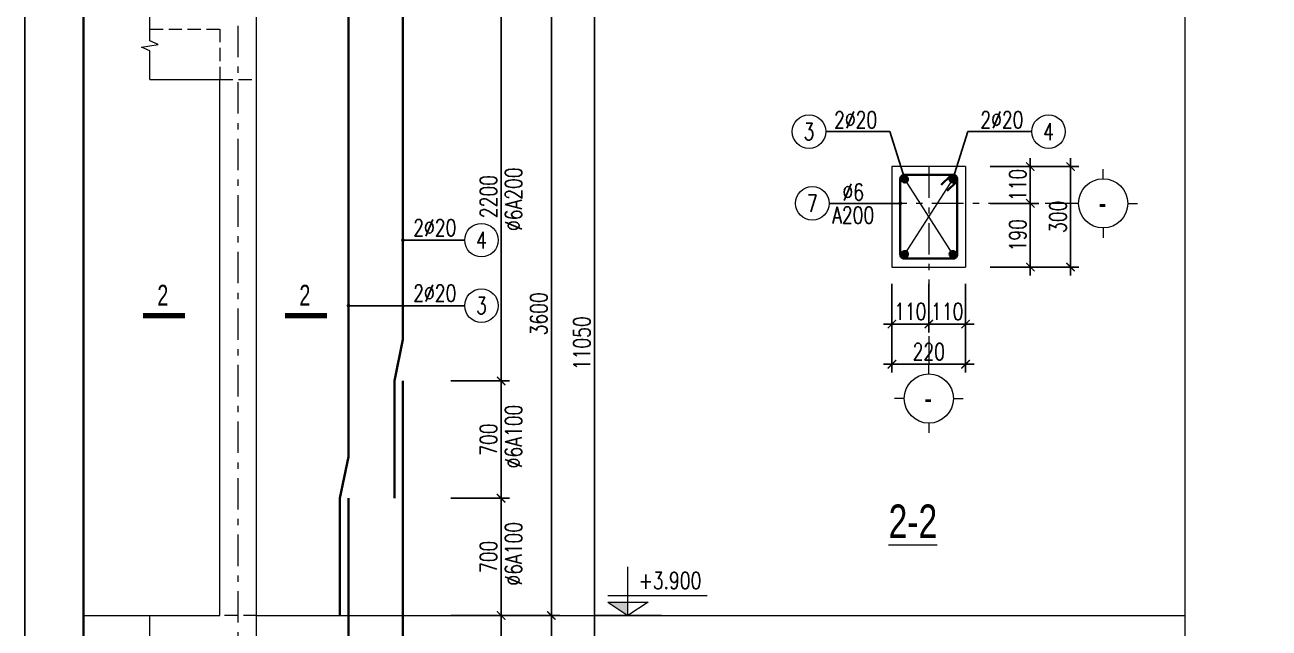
# Model space of a CAD drawing. Extents: x -2098986 to 943, y -1296280 to 73591.
# Drawn here: x -1783955 to -1769105, y -1120528 to -1113328 of the extents above; entities that cross this region are included whole.
import ezdxf
from ezdxf.enums import TextEntityAlignment as Align

# ---------------------------------------------------------------- set-up
doc = ezdxf.new("R2010")
doc.units = 0
doc.header["$LTSCALE"] = 150
doc.header["$PDMODE"] = 35
doc.linetypes.add('_An', pattern=[5, 3.5, -1.5])
doc.linetypes.add('_Tim', pattern=[9, 5, -1.5, 1, -1.5])
doc.layers.get('Defpoints').update_dxf_attribs({"lineweight": 18})
for name, color, linetype, lineweight in [('05.Text', 253, 'Continuous', 18), ('11.Khung bo', 32, 'Continuous', 50), ('12.Khung', 36, 'Continuous', 25), ('LS-DIM', 251, 'Continuous', 13), ('LS-TEXT', 60, 'Continuous', 20), ('LS-THAY', 7, 'Continuous', 20), ('LS-THEP', 3, 'Continuous', 35), ('LS-TRUC', 108, '_Tim', 9)]:
    doc.layers.add(name, color=color, linetype=linetype, lineweight=lineweight)
doc.layers.add('DIM', color=1, linetype='Continuous')
doc.layers.add('Tpl_Bound', color=1, linetype='Continuous', plot=False)
doc.styles.add('KCVN-LEADER', font='vnromadi.shx', dxfattribs={"width": 0.7, "height": 4})
doc.styles.add('LS.TEXT', font='vnromadi.shx', dxfattribs={"width": 0.7, "height": 4})
doc.styles.add('romans.shx', font='romans.shx', dxfattribs={"width": 0.75, "bigfont": 'vns.shx'})
doc.styles.add('vnsimpli', font='vnsimli.shx', dxfattribs={"width": 0.75})
doc.dimstyles.new('D25', dxfattribs={"dimscale": 0, "dimtxt": 200, "dimasz": 100, "dimexe": 100, "dimexo": 0, "dimgap": 50, "dimtad": 1, "dimdec": 0, "dimlfac": 0.25, "dimdsep": 46, "dimtxsty": 'vnsimpli', "dimblk1": 'ARCHTICK', "dimblk2": 'ARCHTICK', "dimsah": 1, "dimcen": 0, "dimdle": 100, "dimclrd": 256, "dimclre": 256, "dimclrt": 60, "dimadec": 0, "dimazin": 0, "dimtfac": 0.004, "dimtdec": 0, "dimtix": 1, "dimtmove": 2, "dimatfit": 3, "dimldrblk": 'ARCHTICK', "dimfxl": 1, "dimtolj": 1, "dimarcsym": 0})
doc.dimstyles.new('D50', dxfattribs={"dimtxt": 200, "dimasz": 100, "dimexe": 100, "dimexo": 0, "dimgap": 50, "dimtad": 1, "dimdec": 0, "dimlfac": 0.5, "dimzin": 0, "dimdsep": 46, "dimtxsty": 'vnsimpli', "dimblk1": 'ARCHTICK', "dimblk2": 'ARCHTICK', "dimsah": 1, "dimcen": 0, "dimdle": 100, "dimclrd": 256, "dimclre": 256, "dimclrt": 60, "dimadec": 0, "dimazin": 0, "dimtfac": 0.02, "dimtdec": 0, "dimtix": 1, "dimtmove": 2, "dimatfit": 3, "dimldrblk": 'ARCHTICK', "dimfxl": 100, "dimtolj": 1, "dimtzin": 0, "dimarcsym": 0})
doc.dimstyles.new('LS.GHI CHU', dxfattribs={"dimtxt": 200, "dimasz": 120, "dimexe": 120, "dimexo": 120, "dimgap": 80, "dimtad": 1, "dimdec": 0, "dimzin": 0, "dimdsep": 46, "dimtxsty": 'romans.shx', "dimblk": 'ARCHTICK', "dimcen": 0.09, "dimdle": 120, "dimclrd": 256, "dimclre": 8, "dimclrt": 7, "dimadec": 0, "dimazin": 0, "dimtfac": 1, "dimtdec": 0, "dimtofl": 0, "dimtmove": 0, "dimatfit": 3, "dimldrblk": 'ARCHTICK', "dimfxl": 1, "dimtolj": 1, "dimtzin": 0, "dimarcsym": 0})

# ---------------------------------------------------------------- blocks, each defined once
blk = doc.blocks.new('100')
at = {"layer": '11.Khung bo', "const_width": 26.7}
blk.add_lwpolyline([(1860913, -945240), (1860913, -916940), (1896063, -916940), (1896063, -945240)], close=True, dxfattribs=at)
blk.add_lwpolyline([(1860913, -945240), (1860913, -916940), (1896063, -916940), (1896063, -945240)], close=True, dxfattribs=at)
blk.add_lwpolyline([(1860913, -945240), (1860913, -916940), (1896063, -916940), (1896063, -945240)], close=True, dxfattribs=at)
at = {"layer": '12.Khung'}
blk.add_lwpolyline([(1901579, -945940), (1901579, -916240), (1859580, -916240), (1859580, -945940)], close=True, dxfattribs=at)
blk.add_lwpolyline([(1901579, -945940), (1901579, -916240), (1859580, -916240), (1859580, -945940)], close=True, dxfattribs=at)
blk.add_lwpolyline([(1901579, -945940), (1901579, -916240), (1859580, -916240), (1859580, -945940)], close=True, dxfattribs=at)
blk = doc.blocks.new('_ArchTick')
at = {"layer": 'DIM', "color": 0, "const_width": 0.15}
blk.add_lwpolyline([(-0.5, -0.5), (0.5, 0.5)], dxfattribs=at)
blk = doc.blocks.new('*D1766')
at = {"layer": 'Defpoints', "color": 0, "transparency": 16777216}
for p in [(-1778871, -1118978), (-1778871, -1120378), (-1778271, -1120378)]:
    blk.add_point(p, dxfattribs=at)
at = {"layer": 'LS-DIM', "lineweight": -2, "transparency": 16777216}
for p, q in [((-1778271, -1118878), (-1778271, -1120478)), ((-1778871, -1118978), (-1778171, -1118978)), ((-1778871, -1120378), (-1778171, -1120378))]:
    blk.add_line(p, q, dxfattribs=at)
at = {"layer": 'LS-DIM', "lineweight": -2, "transparency": 16777216, "xscale": 100, "yscale": 100, "zscale": 100}
for p, rotation in [((-1778271, -1118978), 90), ((-1778271, -1120378), 270)]:
    blk.add_blockref('_ArchTick', p, dxfattribs=dict(at, rotation=rotation))
at = {"layer": 'LS-DIM', "color": 60, "transparency": 16777216, "insert": (-1778421, -1119678), "char_height": 200, "attachment_point": 5, "rotation": 90, "style": 'vnsimpli'}
blk.add_mtext('\\A1;700', dxfattribs=at)
blk = doc.blocks.new('*D1767')
at = {"layer": 'Defpoints', "color": 0, "transparency": 16777216}
for p in [(-1778871, -1113178), (-1778271, -1113178), (-1778871, -1117578)]:
    blk.add_point(p, dxfattribs=at)
at = {"layer": 'LS-DIM', "lineweight": -2, "transparency": 16777216}
for p, q in [((-1778271, -1117678), (-1778271, -1113078)), ((-1778871, -1113178), (-1778171, -1113178)), ((-1778871, -1117578), (-1778171, -1117578))]:
    blk.add_line(p, q, dxfattribs=at)
at = {"layer": 'LS-DIM', "lineweight": -2, "transparency": 16777216, "xscale": 100, "yscale": 100, "zscale": 100}
for p, rotation in [((-1778271, -1113178), 90), ((-1778271, -1117578), 270)]:
    blk.add_blockref('_ArchTick', p, dxfattribs=dict(at, rotation=rotation))
at = {"layer": 'LS-DIM', "color": 60, "transparency": 16777216, "insert": (-1778421, -1115378), "char_height": 200, "attachment_point": 5, "rotation": 90, "style": 'vnsimpli'}
blk.add_mtext('\\A1;2200', dxfattribs=at)
blk = doc.blocks.new('COSCD')
at = {"layer": 'LS-DIM'}
blk.add_hatch(color=256, dxfattribs=at).paths.add_polyline_path([(3.6, 0), (3.6, 1.44), (1.44, 1.44)])
for p, q in [((3.6, 0), (3.6, 5.23)), ((1.44, 2.16), (12.12, 2.16)), ((1.44, 1.44), (5.76, 1.44)), ((1.44, 1.44), (3.6, 0)), ((5.76, 1.44), (3.6, 0)), ((7.2, 0), (0, 0))]:
    blk.add_line(p, q, dxfattribs=at)
blk = doc.blocks.new('*D1775')
at = {"layer": 'Defpoints', "color": 0, "transparency": 16777216}
for p in [(-1778871, -1113178), (-1777671, -1113178), (-1778871, -1120378)]:
    blk.add_point(p, dxfattribs=at)
at = {"layer": 'LS-DIM', "lineweight": -2, "transparency": 16777216}
for p, q in [((-1777671, -1120478), (-1777671, -1113078)), ((-1778871, -1113178), (-1777571, -1113178)), ((-1778871, -1120378), (-1777571, -1120378))]:
    blk.add_line(p, q, dxfattribs=at)
at = {"layer": 'LS-DIM', "lineweight": -2, "transparency": 16777216, "xscale": 100, "yscale": 100, "zscale": 100}
for p, rotation in [((-1777671, -1113178), 90), ((-1777671, -1120378), 270)]:
    blk.add_blockref('_ArchTick', p, dxfattribs=dict(at, rotation=rotation))
at = {"layer": 'LS-DIM', "color": 60, "transparency": 16777216, "insert": (-1777821, -1116778), "char_height": 200, "attachment_point": 5, "rotation": 90, "style": 'vnsimpli'}
blk.add_mtext('\\A1;3600', dxfattribs=at)
blk = doc.blocks.new('*D1777')
at = {"layer": 'Defpoints', "color": 0, "transparency": 16777216}
for p in [(-1778871, -1120378), (-1778271, -1120378), (-1778871, -1125378)]:
    blk.add_point(p, dxfattribs=at)
at = {"layer": 'LS-DIM', "lineweight": -2, "transparency": 16777216}
for p, q in [((-1778271, -1125478), (-1778271, -1120278)), ((-1778871, -1120378), (-1778171, -1120378)), ((-1778871, -1125378), (-1778171, -1125378))]:
    blk.add_line(p, q, dxfattribs=at)
at = {"layer": 'LS-DIM', "lineweight": -2, "transparency": 16777216, "xscale": 100, "yscale": 100, "zscale": 100}
for p, rotation in [((-1778271, -1120378), 90), ((-1778271, -1125378), 270)]:
    blk.add_blockref('_ArchTick', p, dxfattribs=dict(at, rotation=rotation))
at = {"layer": 'LS-DIM', "color": 60, "transparency": 16777216, "insert": (-1778421, -1122878), "char_height": 200, "attachment_point": 5, "rotation": 90, "style": 'vnsimpli'}
blk.add_mtext('\\A1;2500', dxfattribs=at)
blk = doc.blocks.new('*D1778')
at = {"layer": 'Defpoints', "color": 0, "transparency": 16777216}
for p in [(-1778871, -1120378), (-1777671, -1120378), (-1778871, -1128178)]:
    blk.add_point(p, dxfattribs=at)
at = {"layer": 'LS-DIM', "lineweight": -2, "transparency": 16777216}
for p, q in [((-1777671, -1128278), (-1777671, -1120278)), ((-1778871, -1120378), (-1777571, -1120378)), ((-1778871, -1128178), (-1777571, -1128178))]:
    blk.add_line(p, q, dxfattribs=at)
at = {"layer": 'LS-DIM', "lineweight": -2, "transparency": 16777216, "xscale": 100, "yscale": 100, "zscale": 100}
for p, rotation in [((-1777671, -1120378), 90), ((-1777671, -1128178), 270)]:
    blk.add_blockref('_ArchTick', p, dxfattribs=dict(at, rotation=rotation))
at = {"layer": 'LS-DIM', "color": 60, "transparency": 16777216, "insert": (-1777821, -1124278), "char_height": 200, "attachment_point": 5, "rotation": 90, "style": 'vnsimpli'}
blk.add_mtext('\\A1;3900', dxfattribs=at)
blk = doc.blocks.new('*D1779')
at = {"layer": 'Defpoints', "color": 0, "transparency": 16777216}
for p in [(-1778871, -1106078), (-1777157, -1106078), (-1778871, -1128178)]:
    blk.add_point(p, dxfattribs=at)
at = {"layer": 'LS-DIM', "lineweight": -2, "transparency": 16777216}
for p, q in [((-1777157, -1128278), (-1777157, -1105978)), ((-1778871, -1106078), (-1777057, -1106078)), ((-1778871, -1128178), (-1777057, -1128178))]:
    blk.add_line(p, q, dxfattribs=at)
at = {"layer": 'LS-DIM', "lineweight": -2, "transparency": 16777216, "xscale": 100, "yscale": 100, "zscale": 100}
for p, rotation in [((-1777157, -1106078), 90), ((-1777157, -1128178), 270)]:
    blk.add_blockref('_ArchTick', p, dxfattribs=dict(at, rotation=rotation))
at = {"layer": 'LS-DIM', "color": 60, "transparency": 16777216, "insert": (-1777307, -1117128), "char_height": 200, "attachment_point": 5, "rotation": 90, "style": 'vnsimpli'}
blk.add_mtext('\\A1;11050', dxfattribs=at)
blk = doc.blocks.new('*D1786')
at = {"layer": 'Defpoints', "color": 0, "transparency": 16777216}
for p in [(-1778871, -1117578), (-1778871, -1118978), (-1778271, -1118978)]:
    blk.add_point(p, dxfattribs=at)
at = {"layer": 'LS-DIM', "lineweight": -2, "transparency": 16777216}
for p, q in [((-1778871, -1117578), (-1778171, -1117578)), ((-1778271, -1117478), (-1778271, -1119078)), ((-1778871, -1118978), (-1778171, -1118978))]:
    blk.add_line(p, q, dxfattribs=at)
at = {"layer": 'LS-DIM', "lineweight": -2, "transparency": 16777216, "xscale": 100, "yscale": 100, "zscale": 100}
for p, rotation in [((-1778271, -1117578), 90), ((-1778271, -1118978), 270)]:
    blk.add_blockref('_ArchTick', p, dxfattribs=dict(at, rotation=rotation))
at = {"layer": 'LS-DIM', "color": 60, "transparency": 16777216, "insert": (-1778421, -1118278), "char_height": 200, "attachment_point": 5, "rotation": 90, "style": 'vnsimpli'}
blk.add_mtext('\\A1;700', dxfattribs=at)
blk = doc.blocks.new('THEP DAM')
at = {"layer": 'LS-THEP'}
for p, q in [((-0.6, 0), (0.6, 0)), ((-0.42, 0.42), (0.42, -0.42)), ((-0.42, -0.42), (0.42, 0.42)), ((0, 0.6), (0, -0.6))]:
    blk.add_line(p, q, dxfattribs=at)
blk.add_circle((0, 0), 0.6, dxfattribs=at)
blk = doc.blocks.new('A$C0F04115F')
at = {"layer": 'LS-THAY'}
for p, q in [((-380, 380), (-380, 530)), ((-760, 0), (-910, 0)), ((0, 0), (150, 0)), ((-380, -380), (-380, -530))]:
    blk.add_line(p, q, dxfattribs=at)
blk.add_circle((-380, 0), 380, dxfattribs=at)
blk = doc.blocks.new('*D1822')
at = {"layer": 'Defpoints', "color": 0, "transparency": 16777216}
for p in [(-1773607, -1116420), (-1773167, -1116420), (-1773607, -1116899)]:
    blk.add_point(p, dxfattribs=at)
at = {"layer": 'LS-DIM', "lineweight": -2, "transparency": 16777216}
for p, q in [((-1773607, -1116420), (-1773607, -1116999)), ((-1773167, -1116420), (-1773167, -1116999)), ((-1773067, -1116899), (-1773707, -1116899))]:
    blk.add_line(p, q, dxfattribs=at)
at = {"layer": 'LS-DIM', "lineweight": -2, "transparency": 16777216, "xscale": 100, "yscale": 100, "zscale": 100, "rotation": 180}
blk.add_blockref('_ArchTick', (-1773607, -1116899), dxfattribs=at)
at = {"layer": 'LS-DIM', "lineweight": -2, "transparency": 16777216, "xscale": 100, "yscale": 100, "zscale": 100}
blk.add_blockref('_ArchTick', (-1773167, -1116899), dxfattribs=at)
at = {"layer": 'LS-DIM', "color": 60, "transparency": 16777216, "insert": (-1773387, -1116749), "char_height": 200, "attachment_point": 5, "style": 'vnsimpli'}
blk.add_mtext('\\A1;110', dxfattribs=at)
blk = doc.blocks.new('*D1823')
at = {"layer": 'Defpoints', "color": 0, "transparency": 16777216}
for p in [(-1773167, -1116420), (-1772727, -1116420), (-1772727, -1116899)]:
    blk.add_point(p, dxfattribs=at)
at = {"layer": 'LS-DIM', "lineweight": -2, "transparency": 16777216}
for p, q in [((-1773167, -1116420), (-1773167, -1116999)), ((-1772727, -1116420), (-1772727, -1116999)), ((-1773267, -1116899), (-1772627, -1116899))]:
    blk.add_line(p, q, dxfattribs=at)
at = {"layer": 'LS-DIM', "lineweight": -2, "transparency": 16777216, "xscale": 100, "yscale": 100, "zscale": 100, "rotation": 180}
blk.add_blockref('_ArchTick', (-1773167, -1116899), dxfattribs=at)
at = {"layer": 'LS-DIM', "lineweight": -2, "transparency": 16777216, "xscale": 100, "yscale": 100, "zscale": 100}
blk.add_blockref('_ArchTick', (-1772727, -1116899), dxfattribs=at)
at = {"layer": 'LS-DIM', "color": 60, "transparency": 16777216, "insert": (-1772947, -1116749), "char_height": 200, "attachment_point": 5, "style": 'vnsimpli'}
blk.add_mtext('\\A1;110', dxfattribs=at)
blk = doc.blocks.new('*D1824')
at = {"layer": 'Defpoints', "color": 0, "transparency": 16777216}
for p in [(-1773607, -1116420), (-1772727, -1116420), (-1772727, -1117379)]:
    blk.add_point(p, dxfattribs=at)
at = {"layer": 'LS-DIM', "lineweight": -2, "transparency": 16777216}
for p, q in [((-1773607, -1116420), (-1773607, -1117479)), ((-1772727, -1116420), (-1772727, -1117479)), ((-1773707, -1117379), (-1772627, -1117379))]:
    blk.add_line(p, q, dxfattribs=at)
at = {"layer": 'LS-DIM', "lineweight": -2, "transparency": 16777216, "xscale": 100, "yscale": 100, "zscale": 100, "rotation": 180}
blk.add_blockref('_ArchTick', (-1773607, -1117379), dxfattribs=at)
at = {"layer": 'LS-DIM', "lineweight": -2, "transparency": 16777216, "xscale": 100, "yscale": 100, "zscale": 100}
blk.add_blockref('_ArchTick', (-1772727, -1117379), dxfattribs=at)
at = {"layer": 'LS-DIM', "color": 60, "transparency": 16777216, "insert": (-1773167, -1117229), "char_height": 200, "attachment_point": 5, "style": 'vnsimpli'}
blk.add_mtext('\\A1;220', dxfattribs=at)
blk = doc.blocks.new('*D1825')
at = {"layer": 'Defpoints', "color": 0, "transparency": 16777216}
for p in [(-1772434, -1115459), (-1772434, -1116219), (-1771955, -1116219)]:
    blk.add_point(p, dxfattribs=at)
at = {"layer": 'LS-DIM', "lineweight": -2, "transparency": 16777216}
for p, q in [((-1771955, -1115359), (-1771955, -1116319)), ((-1772434, -1115459), (-1771855, -1115459)), ((-1772434, -1116219), (-1771855, -1116219))]:
    blk.add_line(p, q, dxfattribs=at)
at = {"layer": 'LS-DIM', "lineweight": -2, "transparency": 16777216, "xscale": 100, "yscale": 100, "zscale": 100}
for p, rotation in [((-1771955, -1115459), 90), ((-1771955, -1116219), 270)]:
    blk.add_blockref('_ArchTick', p, dxfattribs=dict(at, rotation=rotation))
at = {"layer": 'LS-DIM', "color": 60, "transparency": 16777216, "insert": (-1772105, -1115839), "char_height": 200, "attachment_point": 5, "rotation": 90, "style": 'vnsimpli'}
blk.add_mtext('\\A1;190', dxfattribs=at)
blk = doc.blocks.new('*D1826')
at = {"layer": 'Defpoints', "color": 0, "transparency": 16777216}
for p in [(-1772434, -1115019), (-1771955, -1115019), (-1772434, -1115459)]:
    blk.add_point(p, dxfattribs=at)
at = {"layer": 'LS-DIM', "lineweight": -2, "transparency": 16777216}
for p, q in [((-1771955, -1115559), (-1771955, -1114919)), ((-1772434, -1115019), (-1771855, -1115019)), ((-1772434, -1115459), (-1771855, -1115459))]:
    blk.add_line(p, q, dxfattribs=at)
at = {"layer": 'LS-DIM', "lineweight": -2, "transparency": 16777216, "xscale": 100, "yscale": 100, "zscale": 100}
for p, rotation in [((-1771955, -1115019), 90), ((-1771955, -1115459), 270)]:
    blk.add_blockref('_ArchTick', p, dxfattribs=dict(at, rotation=rotation))
at = {"layer": 'LS-DIM', "color": 60, "transparency": 16777216, "insert": (-1772105, -1115239), "char_height": 200, "attachment_point": 5, "rotation": 90, "style": 'vnsimpli'}
blk.add_mtext('\\A1;110', dxfattribs=at)
blk = doc.blocks.new('*D1827')
at = {"layer": 'Defpoints', "color": 0, "transparency": 16777216}
for p in [(-1772434, -1115019), (-1771475, -1115019), (-1772434, -1116219)]:
    blk.add_point(p, dxfattribs=at)
at = {"layer": 'LS-DIM', "lineweight": -2, "transparency": 16777216}
for p, q in [((-1771475, -1116319), (-1771475, -1114919)), ((-1772434, -1115019), (-1771375, -1115019)), ((-1772434, -1116219), (-1771375, -1116219))]:
    blk.add_line(p, q, dxfattribs=at)
at = {"layer": 'LS-DIM', "lineweight": -2, "transparency": 16777216, "xscale": 100, "yscale": 100, "zscale": 100}
for p, rotation in [((-1771475, -1115019), 90), ((-1771475, -1116219), 270)]:
    blk.add_blockref('_ArchTick', p, dxfattribs=dict(at, rotation=rotation))
at = {"layer": 'LS-DIM', "color": 60, "transparency": 16777216, "insert": (-1771625, -1115619), "char_height": 200, "attachment_point": 5, "rotation": 90, "style": 'vnsimpli'}
blk.add_mtext('\\A1;300', dxfattribs=at)

msp = doc.modelspace()

# ---------------------------------------------------------------- hatches: boundary and pattern name
at = {"layer": 'LS-THEP'}
h = msp.add_hatch(color=256, dxfattribs=at)
h.dxf.hatch_style = 1
edge = h.paths.add_edge_path()
edge.add_arc((-1772880.2, -1115171.5), 38.2, 0, 360)
edge = h.paths.add_edge_path(flags=17)
edge.add_line((-1772880.2, -1115209.7), (-1772880.2, -1115133.3))
edge = h.paths.add_edge_path(flags=17)
edge.add_line((-1772842.1, -1115171.5), (-1772918.4, -1115171.5))
edge = h.paths.add_edge_path(flags=17)
edge.add_line((-1772853.2, -1115198.5), (-1772907.2, -1115144.5))
h = msp.add_hatch(color=256, dxfattribs=at)
h.dxf.hatch_style = 1
edge = h.paths.add_edge_path()
edge.add_arc((-1773453.4, -1116065.6), 38.2, 0, 360)
edge = h.paths.add_edge_path(flags=17)
edge.add_line((-1773453.4, -1116027.4), (-1773453.4, -1116103.8))
edge = h.paths.add_edge_path(flags=17)
edge.add_line((-1773491.6, -1116065.6), (-1773415.3, -1116065.6))
edge = h.paths.add_edge_path(flags=17)
edge.add_line((-1773480.4, -1116038.6), (-1773426.4, -1116092.6))

# ---------------------------------------------------------------- linework, layer by layer
at = {"layer": 'LS-DIM', "linetype": '_An', "ltscale": 0.3}
for p, q in [((-1782463.4, -1113378.3), (-1781629, -1113378.3)), ((-1781629, -1113378.3), (-1781629, -1113978.3)), ((-1781629, -1113978.3), (-1781189, -1113978.3)), ((-1781189, -1120378.3), (-1781629, -1120378.3))]:
    msp.add_line(p, q, dxfattribs=at)
at = {"layer": 'LS-DIM', "linetype": 'Continuous'}
for p, q in [((-1772880.2, -1116065.6), (-1773453.4, -1115171.5)), ((-1773453.4, -1116065.6), (-1772880.2, -1115171.9))]:
    msp.add_line(p, q, dxfattribs=at)
at = {"layer": 'LS-DIM'}
for points in [[(-1782463.4, -1113978.3), (-1782463.4, -1113636.9), (-1782563.4, -1113592.4), (-1782363.4, -1113561.4), (-1782463.4, -1113516.9), (-1782463.4, -1113178.3)], [(-1782463.4, -1121178.3), (-1782463.4, -1120836.9), (-1782563.4, -1120792.4), (-1782363.4, -1120761.5), (-1782463.4, -1120716.9), (-1782463.4, -1120378.3)]]:
    msp.add_lwpolyline(points, dxfattribs=at)
at = {"layer": 'LS-TEXT', "const_width": 60}
for points in [[(-1782045.4, -1116798.9), (-1782545.9, -1116798.9)], [(-1780350.1, -1116798.9), (-1780850.6, -1116798.9)]]:
    msp.add_lwpolyline(points, dxfattribs=at)
at = {"layer": 'LS-THAY'}
for p, q in [((-1781189, -1128178.3), (-1781188.9, -1106078.3)), ((-1782463.4, -1113978.3), (-1781629, -1113978.3)), ((-1781629, -1120378.3), (-1781629, -1113978.3)), ((-1772726.8, -1115018.6), (-1773606.8, -1115018.6)), ((-1773606.8, -1115018.6), (-1773606.8, -1116218.6)), ((-1772726.8, -1115018.6), (-1772726.8, -1116218.6)), ((-1773606.8, -1116218.6), (-1772726.8, -1116218.6)), ((-1783254.8, -1120378.3), (-1781629, -1120378.3))]:
    msp.add_line(p, q, dxfattribs=at)
msp.add_line((-1781189, -1120378.3), (-1770108.1, -1120378.3), dxfattribs=at).dxf.unprotected_set("ltscale", 0)
msp.add_lwpolyline([(-1783254.8, -1131292.8), (-1770108.1, -1131292.8), (-1770108.1, -1105054.1), (-1783254.8, -1105054.1)], close=True, dxfattribs=at).dxf.unprotected_set("ltscale", 0)
for centre in [(-1774596.2, -1114602.4), (-1771737.4, -1114602.4), (-1774556.2, -1115458.6), (-1778505.7, -1115897.7), (-1778505.7, -1116679.7)]:
    msp.add_circle(centre, 200, dxfattribs=at)
at = {"layer": 'LS-THEP'}
for points in [[(-1779543.7, -1118978.3), (-1779543.7, -1117578.3), (-1779442.2, -1117085), (-1779442.2, -1110378.3)], [(-1780195.1, -1120378.3), (-1780195.1, -1118978.3), (-1780093.5, -1118485), (-1780093.5, -1111778.3)], [(-1779543.7, -1126778.3), (-1779543.7, -1125378.3), (-1779442.2, -1124885), (-1779442.2, -1117578.3)], [(-1780195.1, -1128178.3), (-1780195.1, -1126778.3), (-1780093.5, -1126285), (-1780093.5, -1118978.3)]]:
    msp.add_lwpolyline(points, dxfattribs=at)
msp.add_lwpolyline([(-1772826.8, -1115168.6), (-1772826.8, -1116068.6, -0.4142136), (-1772876.8, -1116118.6), (-1773456.8, -1116118.6, -0.4142136), (-1773506.8, -1116068.6), (-1773506.8, -1115168.6, -0.4142136), (-1773456.8, -1115118.6), (-1772876.8, -1115118.6, -0.4142136)], format="xyb", close=True, dxfattribs=at)
msp.add_lwpolyline([(-1773018.3, -1115239.3), (-1772912.2, -1115133.2, -1), (-1772841.5, -1115203.9), (-1772947.5, -1115310)], format="xyb", dxfattribs=at)
at = {"layer": 'LS-TRUC', "ltscale": 0.5}
for p, q in [((-1781409, -1129237.7), (-1781409, -1106078.3)), ((-1773166.8, -1115018.6), (-1773166.8, -1117378.6)), ((-1771403.8, -1115458.6), (-1773606.8, -1115458.6))]:
    msp.add_line(p, q, dxfattribs=at)
at = {"layer": 'Tpl_Bound', "color": 1}
msp.add_lwpolyline([(-1783954.8, -1136809.4), (-1783954.8, -1094809.4), (-1754254.8, -1094809.4), (-1754254.8, -1136809.4)], close=True, dxfattribs=at)

# ---------------------------------------------------------------- block references
at = {"layer": '05.Text', "xscale": 1.000009185772931, "yscale": 1.000009185772931, "zscale": 1.000009185772931, "rotation": 270}
msp.add_blockref('100', (-838006.3, 764787.3), dxfattribs=at)
at = {"layer": 'LS-DIM', "xscale": 111.1111111110076, "yscale": 111.1111111110076, "zscale": 111.1111111110076}
msp.add_blockref('COSCD', (-1777157.5, -1120378.3), dxfattribs=at)
at = {"layer": 'LS-THAY', "xscale": 0.7730448000365868, "yscale": 0.7730448000365868, "zscale": 0.7730448000365868}
for p in [(-1770791.4, -1115458.6), (-1772872.9, -1117788.4)]:
    msp.add_blockref('A$C0F04115F', p, dxfattribs=at)
at = {"layer": 'LS-THEP', "yscale": 63.63636363809928, "rotation": 180}
for p, xscale, zscale in [((-1773453.4, -1115171.5), -63.63636363809928, 63.63636363805121), ((-1772880.2, -1115171.5), 63.63636363809928, 63.63636363809928)]:
    msp.add_blockref('THEP DAM', p, dxfattribs=dict(at, xscale=xscale, zscale=zscale))
at = {"layer": 'LS-THEP', "yscale": 63.63636363809928}
for p, xscale, zscale in [((-1773453.4, -1116065.6), 63.63636363809928, 63.63636363809928), ((-1772880.2, -1116065.6), -63.63636363809928, 63.63636363805121)]:
    msp.add_blockref('THEP DAM', p, dxfattribs=dict(at, xscale=xscale, zscale=zscale))

# ---------------------------------------------------------------- texts
at = {"layer": 'LS-TEXT'}
for s, height, style, width, p in [('2`20', 200, 'vnsimpli', 0.75, (-1774039.6, -1114561.3)), ('2`20', 200, 'vnsimpli', 0.75, (-1772294.1, -1114561.3)), ('%%C6', 200, 'vnsimpli', 0.75, (-1774068.7, -1115423.8)), ('A200', 200, 'vnsimpli', 0.75, (-1774068.7, -1115698.7)), ('2`20', 200, 'vnsimpli', 0.75, (-1779062.9, -1115849.2)), ('2', 250, 'KCVN-LEADER', 0.7, (-1782308.8, -1116680.4)), ('2', 250, 'KCVN-LEADER', 0.7, (-1780613.5, -1116680.4)), ('2`20', 200, 'vnsimpli', 0.75, (-1779062.9, -1116631.2))]:
    msp.add_text(s, height=height, dxfattribs=dict(at, style=style, width=width)).set_placement(p, align=Align.CENTER)
at = {"layer": 'LS-TEXT', "style": 'vnsimpli', "width": 0.75}
for s, p in [('%%C6A200', (-1778021.8, -1115409)), ('%%C6A100', (-1778021.8, -1118241.4)), ('%%C6A100', (-1778021.8, -1119641.4))]:
    msp.add_text(s, height=200, rotation=90, dxfattribs=at).set_placement(p, align=Align.CENTER)
at = {"layer": 'LS-TEXT', "style": 'KCVN-LEADER', "width": 0.7}
for p in [(-1771092.6, -1115449.4), (-1773174.2, -1117779.3)]:
    msp.add_text('-', height=300, dxfattribs=at).set_placement(p, align=Align.MIDDLE_CENTER)
at = {"layer": 'LS-TEXT', "color": 60, "style": 'LS.TEXT', "width": 0.75}
msp.add_text('%%U2-2', height=400, dxfattribs=at).set_placement((-1773646.2, -1119453.1))
at = {"layer": 'LS-TEXT', "style": 'vnsimpli', "width": 0.75}
msp.add_text('+3.900', height=200, dxfattribs=at).set_placement((-1775881.6, -1120060.5), align=Align.RIGHT)
for tag, text, p in [('3', '2', (-1774596.2, -1114602.4)), ('4', '2', (-1771737.4, -1114602.4)), ('7', '1', (-1774556.2, -1115458.6)), ('4', '2', (-1778505.7, -1115897.7)), ('3', '2', (-1778505.7, -1116679.7))]:
    msp.add_attdef(tag, text=text, height=200, dxfattribs=at).set_placement(p, align=Align.MIDDLE)

# ---------------------------------------------------------------- dimensions: what is measured, and where the dimension line sits
at = {"layer": 'LS-DIM'}
for base, p1, p2, picture, middle in [((-1777157.5, -1106078.3), (-1778870.8, -1128178.3), (-1778870.8, -1106078.3), '*D1779', (-1777307.5, -1117128.3)), ((-1777670.8, -1113178.3), (-1778870.8, -1120378.3), (-1778870.8, -1113178.3), '*D1775', (-1777820.8, -1116778.3)), ((-1778270.8, -1120378.3), (-1778870.8, -1125378.3), (-1778870.8, -1120378.3), '*D1777', (-1778420.8, -1122878.3)), ((-1777670.8, -1120378.3), (-1778870.8, -1128178.3), (-1778870.8, -1120378.3), '*D1778', (-1777820.8, -1124278.3))]:
    dim = msp.add_linear_dim(base=base, p1=p1, p2=p2, angle=90, dimstyle='D50', dxfattribs=at)
    dim.commit()
    dim.dimension.update_dxf_attribs({"geometry": picture, "text_midpoint": middle})
for base, p1, p2, angle, dimstyle, picture, middle in [((-1778270.8, -1113178.3), (-1778870.8, -1117578.3), (-1778870.8, -1113178.3), 90, 'D50', '*D1767', (-1778420.8, -1115378.3)), ((-1771954.8, -1115018.6), (-1772433.8, -1115458.6), (-1772433.8, -1115018.6), 270, 'D25', '*D1826', (-1772104.8, -1115238.6)), ((-1771474.8, -1115018.6), (-1772433.8, -1116218.6), (-1772433.8, -1115018.6), 90, 'D25', '*D1827', (-1771624.8, -1115618.6)), ((-1771954.8, -1116218.6), (-1772433.8, -1115458.6), (-1772433.8, -1116218.6), 90, 'D25', '*D1825', (-1772104.8, -1115838.6)), ((-1772726.8, -1116898.6), (-1773166.8, -1116419.6), (-1772726.8, -1116419.6), 180, 'D25', '*D1823', (-1772946.8, -1116748.6)), ((-1778270.8, -1118978.3), (-1778870.8, -1117578.3), (-1778870.8, -1118978.3), 90, 'D50', '*D1786', (-1778420.8, -1118278.3)), ((-1778270.8, -1120378.3), (-1778870.8, -1118978.3), (-1778870.8, -1120378.3), 90, 'D50', '*D1766', (-1778420.8, -1119678.3))]:
    dim = msp.add_linear_dim(base=base, p1=p1, p2=p2, angle=angle, dimstyle=dimstyle, override={"dimscale": 1}, dxfattribs=at)
    dim.commit()
    dim.dimension.update_dxf_attribs({"geometry": picture, "text_midpoint": middle})
for base, p1, p2, picture, middle in [((-1773606.8, -1116898.6), (-1773166.8, -1116419.6), (-1773606.8, -1116419.6), '*D1822', (-1773386.8, -1116748.6)), ((-1772726.8, -1117378.6), (-1773606.8, -1116419.6), (-1772726.8, -1116419.6), '*D1824', (-1773166.8, -1117228.6))]:
    dim = msp.add_linear_dim(base=base, p1=p1, p2=p2, dimstyle='D25', override={"dimscale": 1}, dxfattribs=at)
    dim.commit()
    dim.dimension.update_dxf_attribs({"geometry": picture, "text_midpoint": middle})

# ---------------------------------------------------------------- leaders
for points in [[(-1773453.7, -1115171.7), (-1773632.8, -1114602.4), (-1774396.2, -1114602.4)], [(-1772880, -1115171.7), (-1772700.9, -1114602.4), (-1771937.4, -1114602.4)], [(-1773506.8, -1115458.6), (-1774356.2, -1115458.6)], [(-1779442.2, -1115897.7), (-1779097, -1115897.7), (-1778705.7, -1115897.7)], [(-1780093.5, -1116679.7), (-1779442.2, -1116679.7), (-1778705.7, -1116679.7)]]:
    msp.add_leader(points, dimstyle='LS.GHI CHU', override={"dimscale": 50, "dimasz": 0.5, "dimtad": 0, "dimtxsty": 'vnsimpli', "dimldrblk": 'Origin'}, dxfattribs=at)

doc.saveas('drawing.dxf')
